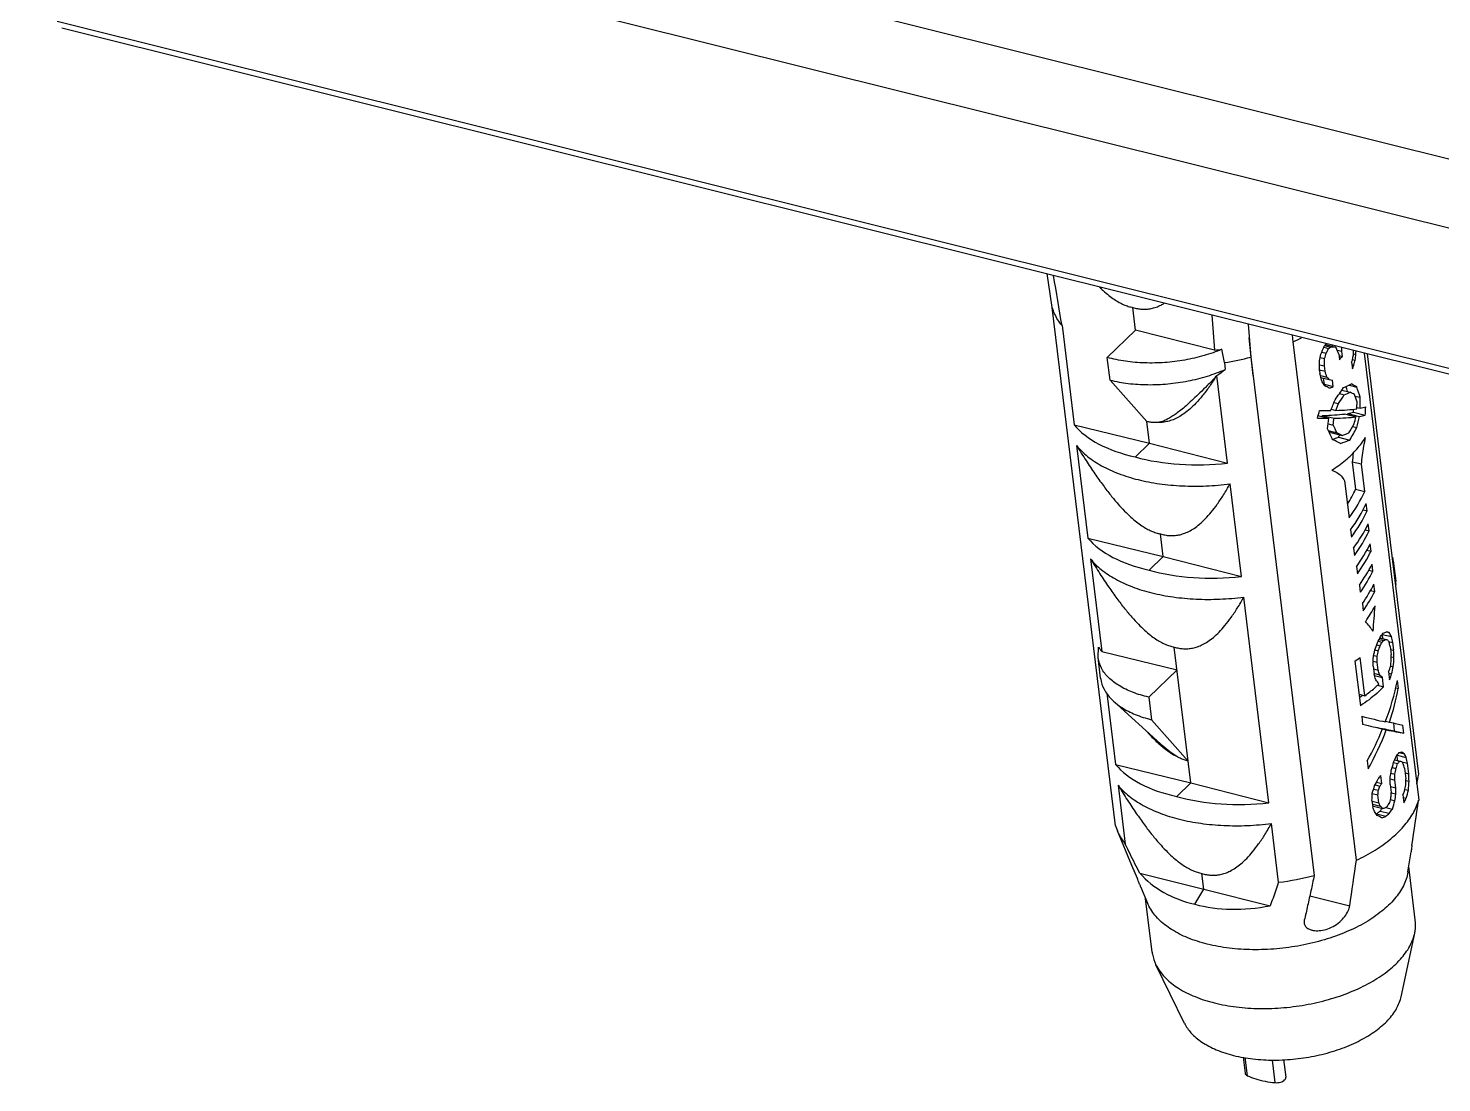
# Model space of a CAD drawing. Header units: millimetres. Extents: x 4625 to 5204, y 1432 to 1835.
# Drawn here: x 4852.89 to 4876.4, y 1457.29 to 1474.83 of the extents above; entities that cross this region are included whole.
import ezdxf

# ---------------------------------------------------------------- set-up
doc = ezdxf.new("R2010")
doc.units = ezdxf.units.MM

# ---------------------------------------------------------------- blocks, each defined once
blk = doc.blocks.new('*u21')
at = {"color": 7, "linetype": 'Continuous'}
for p, q in [((23.15, 20.313), (-45.425, 37.409)), ((-46.47, 36.398), (22.105, 19.302)), ((-45.934, 33.669), (22.396, 16.634)), ((22.479, 16.505), (-45.851, 33.54)), ((-27.615, 28.845), (-27.64, 29)), ((-27.542, 28.38), (-27.615, 28.845)), ((-26.372, 18.801), (-27.542, 28.38)), ((-26.003, 27.963), (-26.054, 28.381)), ((-24.591, 28.24), (-24.545, 27.591)), ((-27.362, 28.046), (-27.138, 26.21)), ((-26.003, 27.963), (-26.526, 27.457)), ((-24.545, 27.591), (-26.003, 27.963)), ((-23.923, 28.074), (-23.871, 27.465)), ((-23.865, 27.466), (-23.901, 27.822)), ((-23.089, 27.747), (-23.1, 27.868)), ((-21.92, 18.167), (-23.089, 27.747)), ((-22.492, 27.696), (-22.332, 27.656)), ((-26.475, 27.039), (-26.526, 27.457)), ((-24.359, 27.363), (-24.407, 27.609)), ((-23.871, 27.465), (-22.702, 17.885)), ((-23.83, 27.125), (-23.865, 27.466)), ((-22.591, 27.457), (-22.508, 27.436)), ((-22.562, 27.555), (-22.481, 27.535)), ((-22.525, 27.646), (-22.435, 27.623)), ((-22.508, 27.677), (-22.402, 27.65)), ((-22.279, 27.595), (-22.192, 27.573)), ((-22.248, 27.517), (-22.236, 27.42)), ((-22.245, 27.493), (-22.18, 27.476)), ((-22.18, 27.476), (-22.192, 27.573)), ((-21.975, 27.524), (-21.931, 27.513)), ((-21.778, 27.539), (-20.77, 19.279)), ((-20.769, 19.756), (-21.717, 27.524)), ((-24.359, 27.363), (-24.344, 27.237)), ((-22.604, 27.324), (-22.511, 27.301)), ((-22.603, 27.23), (-22.499, 27.204)), ((-22.603, 27.213), (-22.597, 27.164)), ((-22.499, 27.204), (-22.511, 27.301)), ((-22.01, 27.368), (-21.995, 27.247)), ((-22.005, 27.326), (-21.966, 27.316)), ((-21.991, 27.422), (-21.942, 27.41)), ((-26.475, 27.039), (-25.797, 26.274)), ((-24.303, 25.503), (-24.501, 27.122)), ((-22.587, 27.126), (-22.466, 27.096)), ((-22.577, 27.088), (-22.422, 27.049)), ((-22.534, 27.077), (-22.52, 26.962)), ((-22.52, 26.962), (-22.349, 26.919)), ((-22.349, 26.919), (-22.364, 27.041)), ((-22.057, 26.946), (-21.915, 26.911)), ((-22.234, 26.79), (-22.146, 26.768)), ((-22.19, 26.855), (-22.035, 26.817)), ((-21.949, 26.745), (-21.85, 26.721)), ((-22.387, 26.5), (-22.302, 26.478)), ((-22.336, 26.625), (-22.254, 26.605)), ((-22.144, 26.413), (-21.931, 26.36)), ((-22.082, 26.422), (-21.867, 26.369)), ((-21.977, 26.447), (-21.757, 26.392)), ((-21.912, 26.533), (-21.854, 26.518)), ((-27.138, 26.21), (-25.748, 25.871)), ((-25.748, 25.871), (-25.797, 26.274)), ((-22.631, 26.383), (-22.43, 26.333)), ((-22.549, 26.387), (-22.335, 26.334)), ((-22.443, 26.233), (-22.349, 26.209)), ((-21.99, 26.181), (-21.914, 26.162)), ((-25.748, 25.871), (-26.009, 25.618)), ((-25.748, 25.871), (-24.303, 25.503)), ((-22.442, 26.107), (-22.283, 26.067)), ((-22.395, 26.071), (-22.183, 26.018)), ((-22.255, 25.984), (-22.043, 25.931)), ((-27.092, 25.828), (-26.883, 24.118)), ((-21.826, 25.483), (-21.997, 25.525)), ((-21.997, 25.525), (-21.935, 25.023)), ((-21.765, 24.981), (-21.826, 25.483)), ((-24.048, 23.412), (-24.257, 25.122)), ((-22.14, 25.18), (-22.056, 24.495)), ((-21.935, 25.023), (-21.765, 24.981)), ((-21.797, 24.644), (-21.722, 24.625)), ((-21.722, 24.625), (-21.738, 24.758)), ((-21.686, 24.252), (-21.703, 24.386)), ((-26.883, 24.118), (-25.493, 23.779)), ((-25.493, 23.779), (-25.544, 24.198)), ((-22.029, 24.272), (-22.013, 24.139)), ((-21.762, 24.271), (-21.686, 24.252)), ((-25.493, 23.779), (-25.754, 23.527)), ((-25.493, 23.779), (-24.048, 23.412)), ((-21.974, 23.932), (-21.958, 23.798)), ((-21.727, 23.898), (-21.651, 23.879)), ((-21.651, 23.879), (-21.667, 24.013)), ((-26.836, 23.737), (-26.628, 22.027)), ((-21.92, 23.592), (-21.903, 23.458)), ((-21.693, 23.526), (-21.616, 23.507)), ((-21.616, 23.507), (-21.632, 23.64)), ((-21.239, 23.7), (-21.193, 23.321)), ((-21.58, 23.134), (-21.597, 23.267)), ((-23.537, 19.228), (-24.001, 23.03)), ((-21.865, 23.251), (-21.849, 23.118)), ((-21.658, 23.153), (-21.58, 23.134)), ((-21.81, 22.911), (-21.794, 22.777)), ((-21.518, 22.214), (-21.447, 22.196)), ((-21.502, 22.245), (-21.423, 22.225)), ((-21.489, 22.271), (-21.385, 22.245)), ((-21.487, 22.276), (-21.347, 22.241)), ((-21.442, 22.341), (-21.273, 22.299)), ((-21.365, 22.387), (-21.316, 22.375)), ((-21.327, 22.212), (-21.25, 22.193)), ((-26.696, 21.915), (-26.687, 22.105)), ((-26.628, 22.027), (-25.237, 21.688)), ((-24.982, 19.596), (-25.289, 22.106)), ((-21.6, 21.953), (-21.535, 21.936)), ((-21.582, 22.054), (-21.516, 22.037)), ((-21.547, 22.145), (-21.482, 22.129)), ((-21.296, 22.117), (-21.278, 21.971)), ((-21.289, 22.062), (-21.232, 22.047)), ((-21.232, 22.047), (-21.25, 22.193)), ((-26.649, 21.533), (-26.696, 21.915)), ((-25.237, 21.688), (-25.76, 21.182)), ((-21.948, 21.847), (-21.847, 21.021)), ((-21.767, 21.207), (-21.853, 21.911)), ((-21.612, 21.844), (-21.537, 21.825)), ((-21.612, 21.756), (-21.594, 21.61)), ((-21.605, 21.701), (-21.52, 21.68)), ((-21.52, 21.68), (-21.537, 21.825)), ((-21.287, 21.756), (-21.239, 21.743)), ((-21.277, 21.923), (-21.226, 21.911)), ((-21.596, 21.622), (-21.493, 21.596)), ((-21.585, 21.578), (-21.44, 21.542)), ((-21.419, 21.372), (-21.44, 21.542)), ((-21.325, 21.648), (-21.307, 21.502)), ((-21.322, 21.623), (-21.27, 21.61)), ((-21.146, 21.343), (-21.164, 21.489)), ((-26.534, 21.257), (-26.372, 19.935)), ((-25.76, 21.182), (-25.709, 20.764)), ((-21.873, 21.233), (-21.767, 21.207)), ((-21.53, 21.399), (-21.419, 21.372)), ((-21.194, 21.355), (-21.146, 21.343)), ((-25.544, 20.317), (-26.41, 21.106)), ((-25.031, 19.999), (-25.709, 20.764)), ((-21.823, 20.827), (-21.806, 20.681)), ((-21.383, 20.739), (-21.31, 20.72)), ((-21.238, 20.704), (-21.221, 20.561)), ((-21.045, 20.518), (-21.063, 20.663)), ((-21.538, 20.619), (-21.369, 20.577)), ((-21.221, 20.561), (-21.045, 20.518)), ((-21.13, 20.157), (-21.031, 20.132)), ((-26.372, 19.935), (-24.982, 19.596)), ((-21.723, 20.001), (-21.705, 19.856)), ((-21.261, 19.878), (-21.19, 19.861)), ((-21.236, 19.972), (-21.159, 19.953)), ((-21.216, 20.02), (-21.124, 19.997)), ((-21.214, 20.025), (-21.085, 19.993)), ((-21.169, 20.107), (-21.001, 20.065)), ((-21.079, 19.985), (-20.977, 19.959)), ((-21.033, 19.868), (-21.009, 19.673)), ((-20.954, 19.765), (-20.977, 19.959)), ((-24.982, 19.596), (-25.243, 19.343)), ((-24.982, 19.596), (-23.537, 19.228)), ((-21.55, 19.61), (-21.454, 19.587)), ((-21.454, 19.587), (-21.472, 19.732)), ((-21.294, 19.669), (-21.209, 19.648)), ((-21.283, 19.778), (-21.207, 19.759)), ((-21.191, 19.502), (-21.209, 19.648)), ((-21.022, 19.782), (-20.954, 19.765)), ((-21.008, 19.643), (-20.947, 19.628)), ((-26.326, 19.553), (-26.193, 18.466)), ((-21.631, 19.401), (-21.524, 19.375)), ((-21.604, 19.483), (-21.515, 19.461)), ((-21.576, 19.558), (-21.486, 19.536)), ((-21.506, 19.229), (-21.524, 19.375)), ((-21.294, 19.564), (-21.276, 19.418)), ((-21.289, 19.527), (-21.191, 19.502)), ((-21.278, 19.412), (-21.193, 19.391)), ((-21.061, 19.375), (-21.043, 19.229)), ((-21.022, 19.476), (-20.96, 19.461)), ((-21.634, 19.273), (-21.619, 19.152)), ((-21.632, 19.26), (-21.506, 19.229)), ((-21.626, 19.206), (-21.479, 19.169)), ((-21.606, 19.165), (-21.435, 19.123)), ((-21.484, 19.076), (-21.315, 19.034)), ((-21.376, 19.143), (-21.256, 19.113)), ((-21.293, 19.287), (-21.209, 19.266)), ((-21.055, 19.326), (-21.002, 19.313)), ((-23.358, 17.759), (-23.491, 18.847)), ((-21.551, 19.022), (-21.38, 18.98)), ((-26.372, 18.8), (-26.34, 18.708)), ((-26.072, 18.07), (-26.34, 18.708)), ((-20.969, 17.952), (-20.911, 18.323)), ((-25.97, 17.828), (-26.072, 18.07)), ((-20.832, 17.065), (-20.953, 18.054)), ((-25.923, 17.927), (-24.742, 17.63)), ((-24.742, 17.63), (-24.778, 17.923)), ((-25.777, 17.366), (-25.907, 17.676)), ((-24.908, 17.354), (-24.742, 17.63)), ((-24.742, 17.63), (-23.517, 17.327)), ((-22.782, 17.51), (-22.044, 17.326)), ((-25.696, 16.471), (-25.817, 17.46)), ((-21.096, 15.641), (-20.844, 16.821)), ((-25.098, 15.153), (-25.626, 16.237)), ((-24.016, 14.529), (-23.98, 14.234)), ((-23.937, 14.185), (-23.978, 14.522)), ((-23.422, 14.057), (-23.473, 14.475)), ((-23.266, 14.483), (-23.226, 14.156))]:
    blk.add_line(p, q, dxfattribs=at)
for centre, radius, start, end in [((-24.654, 31.039), 3.646, 295.4256, 298.118), ((-25.121, 32.741), 5.181, 276.3866, 277.9282), ((-25.174, 32.465), 5.167, 279.0779, 284.6049), ((-23.94, 29.525), 2.425, 308.3566, 309.3677), ((-23.613, 28.863), 1.994, 313.6483, 315.941), ((-27.133, 30.884), 4.591, 304.9773, 307.409), ((-34.015, 34.914), 12.297, 320.5217, 320.6864), ((-21.893, 23.62), 0.659, 7.0166, 12.918), ((-21.874, 23.623), 0.639, 1.899, 6.9933), ((-21.798, 23.246), 0.61, 1.7731, 7.0117), ((-22.732, 23.397), 1.667, 318.9883, 321.5925), ((-22.725, 23.282), 1.677, 319.6432, 320.9368), ((-25.837, 22.688), 1.031, 214.48, 219.9301), ((-23.49, 24.212), 2.823, 303.1092, 305.4292), ((-23.287, 23.091), 2.389, 306.5084, 308.2771), ((-23.042, 23.039), 2.231, 310.7428, 311.8094), ((-22.971, 22.96), 2.125, 311.8035, 313.6491), ((-22.421, 21.132), 1.617, 319.6096, 322.9374), ((-22.414, 20.995), 1.631, 320.2831, 322.2624), ((-60.305, 27.936), 40.374, 348.0505, 348.3101), ((-22.909, 20.765), 2.21, 308.6669, 310.1372), ((-22.871, 20.988), 2.374, 308.8584, 309.8844), ((-181.785, 42.653), 162.702, 351.44084, 351.74024), ((-22.961, 20.831), 2.294, 307.9544, 308.6715), ((-22.862, 20.853), 2.388, 308.3503, 310.3904), ((-24.124, 19.54), 1.774, 231.8575, 232.1806), ((-188.845, 42.415), 168.677, 351.44615, 351.73493), ((-24.007, 22.89), 5.172, 277.2041, 284.6097)]:
    blk.add_arc(centre, radius, start, end, dxfattribs=at)
for centre, major_axis, ratio, start_param, end_param in [((-24.703, 28.557), (2.698, 1.053), 0.6954, -0.937923, -0.914769), ((-24.791, 29.279), (0.76, 6.466), 0.37928, -1.82148, -1.801705), ((-24.736, 28.825), (1.291, 3.911), 0.602602, -1.708292, -1.668949), ((-24.898, 30.155), (-0.146, 13.962), 0.172494, -1.778407, -1.76858), ((-24.735, 28.821), (0.961, 5.208), 0.468756, -1.75276, -1.733149), ((-24.701, 28.544), (1.789, 2.897), 0.713445, -1.480292, -1.45097), ((-24.667, 28.266), (2.917, -0.402), 0.166594, -0.65905, -0.620144), ((-24.592, 27.646), (-0.409, 15.307), 0.145589, -1.573568, -1.572192), ((-24.66, 28.209), (3.002, -1.141), 0.143581, 0.720178, 0.739601), ((-24.645, 28.078), (-2.909, 6.034), 0.293815, -1.803621, -1.784208), ((-24.592, 27.646), (-0.44, 16.462), 0.145589, -1.579127, -1.574933), ((-24.561, 27.392), (1.291, 3.911), 0.6026, -1.366936, -1.347246), ((-24.507, 26.948), (0.76, 6.466), 0.37928, -1.440657, -1.430786), ((-24.335, 25.541), (-0.146, 13.962), 0.172494, -1.427191, -1.425534), ((-24.51, 26.976), (0.961, 5.208), 0.468756, -1.401482, -1.381643), ((-24.477, 26.705), (0.76, 6.466), 0.379278, -1.401057, -1.391192), ((-25.098, 31.791), (-0.736, 18.962), 0.125891, -1.819521, -1.809604), ((-24.392, 26.005), (-3.261, 11.068), 0.186946, -1.527218, -1.517391), ((-24.585, 27.59), (2.208, 2.208), 0.748273, -1.008816, -0.989187), ((-24.577, 27.527), (2.587, 1.406), 0.729033, -0.759742, -0.730276), ((-24.56, 27.387), (1.789, 2.897), 0.713445, -1.178239, -1.148625), ((-24.192, 24.369), (-3.784, 16.075), 0.134171, -1.437579, -1.427662), ((-24.498, 26.881), (-2.954, 3.458), 0.354472, -1.849601, -1.829826), ((-24.586, 27.602), (2.674, -0.065), 0.351389, -0.68136, -0.678929), ((-24.554, 27.334), (3.002, -1.141), 0.143581, 0.837124, 0.876467), ((-24.554, 27.338), (3.022, -2.189), 0.316497, 1.037739, 1.05735), ((-24.588, 27.615), (2.947, -0.625), 0.051732, -0.734123, -0.704801), ((-24.586, 27.602), (2.876, -0.07), 0.351389, -0.710173, -0.671052), ((-24.574, 27.502), (2.887, -0.163), 0.300428, -0.564674, -0.462562), ((-24.692, 28.471), (-2.647, 5.178), 0.304184, -2.043606, -2.025422), ((-24.594, 27.664), (2.996, -1.061), 0.119509, 0.507961, 0.575866), ((-24.692, 28.471), (-2.902, 5.676), 0.304184, -2.034545, -1.99996), ((-24.594, 27.664), (1.339, 3.783), 0.617888, -1.666974, -1.613511), ((-24.574, 27.502), (2.612, 1.335), 0.72382, -0.979839, -0.877727), ((-24.558, 27.369), (2.612, 1.335), 0.72382, -0.951297, -0.877727), ((-24.558, 27.369), (2.887, -0.163), 0.300428, -0.564674, -0.491104), ((-24.572, 27.486), (2.996, -1.061), 0.119509, 0.554466, 0.604408), ((-24.644, 28.074), (-2.902, 5.676), 0.304184, -1.978184, -1.953454), ((-24.338, 25.564), (0.485, 8.614), 0.283523, -1.44382, -1.4201), ((-24.695, 28.495), (0.867, 5.752), 0.425855, -1.890807, -1.864312), ((-24.524, 27.089), (2.923, -0.44), 0.145633, -0.831206, -0.73371), ((-24.506, 26.945), (2.666, -0.402), 0.145633, -0.724543, -0.460467), ((-24.572, 27.486), (1.339, 3.783), 0.617888, -1.618703, -1.584969), ((-24.524, 27.089), (2.923, -0.44), 0.145633, -0.68544, -0.444651), ((-24.436, 26.371), (1.222, 3.451), 0.617888, -1.347523, -1.340725), ((-24.506, 26.945), (2.666, -0.402), 0.145633, -0.407461, -0.300115), ((-24.335, 25.539), (0.791, 5.248), 0.425855, -1.333221, -1.322761), ((-24.386, 25.961), (0.485, 8.614), 0.283523, -1.491219, -1.476461), ((-24.506, 26.945), (2.923, -0.44), 0.145633, -0.42256, -0.325065), ((-24.524, 27.089), (2.923, -0.44), 0.145633, -0.397252, -0.29857), ((-24.335, 25.539), (0.867, 5.752), 0.425855, -1.358171, -1.331676), ((-24.52, 27.059), (2.82, 0.415), 0.525082, -2.830463, -2.202414), ((-24.506, 26.945), (2.923, -0.44), 0.145633, -0.857701, -0.759018), ((-24.644, 28.074), (0.443, 7.858), 0.283523, -1.774238, -1.77111), ((-24.692, 28.471), (0.485, 8.614), 0.283523, -1.829305, -1.805586), ((-24.338, 25.564), (-2.902, 5.676), 0.304184, -1.659925, -1.62534), ((-24.644, 28.074), (0.485, 8.614), 0.283523, -1.772944, -1.758187), ((-24.386, 25.961), (-2.902, 5.676), 0.304184, -1.706431, -1.681701), ((-24.506, 26.945), (2.923, -0.44), 0.145633, -0.711619, -0.470831), ((-24.472, 26.665), (2.612, 1.335), 0.72382, -0.877727, -0.804156), ((-24.456, 26.533), (2.612, 1.335), 0.72382, -0.877727, -0.775615), ((-24.458, 26.548), (1.339, 3.783), 0.617888, -1.437828, -1.404094), ((-24.436, 26.371), (1.339, 3.783), 0.617888, -1.409287, -1.355824), ((-24.458, 26.548), (2.733, -0.968), 0.119509, 0.758637, 0.779543), ((-24.456, 26.533), (2.634, -0.148), 0.300428, -0.635211, -0.564674), ((-24.436, 26.371), (2.996, -1.061), 0.119509, 0.78009, 0.847996), ((-24.458, 26.548), (2.996, -1.061), 0.119509, 0.751548, 0.80149), ((-24.456, 26.533), (2.383, 1.218), 0.72382, -0.877727, -0.855759), ((-24.456, 26.533), (2.887, -0.163), 0.300428, -0.666786, -0.564674), ((-24.472, 26.665), (2.887, -0.163), 0.300428, -0.638245, -0.564674), ((-24.52, 27.059), (2.838, 0.272), 0.550658, -2.175164, -1.547115), ((-24.31, 25.336), (2.384, 1.366), 0.733108, -0.932702, -0.804679), ((-24.31, 25.336), (2.564, 1.469), 0.733108, -1.023589, -0.812672), ((-24.283, 25.113), (2.564, 1.469), 0.733108, -1.023589, -0.812672), ((-24.266, 24.98), (2.564, 1.469), 0.733108, -1.023589, -0.812672), ((-24.239, 24.757), (2.564, 1.469), 0.733108, -1.016535, -0.819726), ((-24.265, 24.967), (2.82, 0.415), 0.525082, -2.830463, -2.202414), ((-24.223, 24.624), (2.564, 1.469), 0.733108, -1.016535, -0.819726), ((-24.196, 24.401), (2.564, 1.469), 0.733108, -1.009485, -0.826775), ((-24.18, 24.268), (2.564, 1.469), 0.733108, -1.009485, -0.826775), ((-24.265, 24.967), (2.838, 0.272), 0.550658, -2.175164, -1.547115), ((-24.152, 24.045), (2.564, 1.469), 0.733108, -1.002441, -0.83382), ((-24.136, 23.911), (2.564, 1.469), 0.733108, -1.002441, -0.83382), ((-24.109, 23.689), (2.564, 1.469), 0.733108, -0.9954, -0.84086), ((-24.093, 23.555), (2.564, 1.469), 0.733108, -0.9954, -0.84086), ((-24.065, 23.333), (2.564, 1.469), 0.733108, -0.984538, -0.859741), ((-24.025, 23.001), (0.559, 8.013), 0.305288, -1.624631, -1.566243), ((-24.025, 23.001), (3.006, -2.56), 0.339219, 0.971732, 1.03814), ((-23.989, 22.706), (2.458, 1.723), 0.744812, -0.964636, -0.916028), ((-24.329, 25.495), (-3.032, 10.291), 0.186946, -1.944825, -1.937327), ((-24.013, 22.906), (2.9, -0.272), 0.23922, -0.446704, -0.397665), ((-23.995, 22.757), (2.889, -0.184), 0.288728, -0.45467, -0.425326), ((-24.009, 22.873), (2.947, -0.625), 0.051735, -0.461535, -0.432069), ((-24.031, 23.053), (2.962, -0.743), 0.00195, 0.411034, 0.450557), ((-24.052, 23.223), (3.022, -2.189), 0.316497, 0.715962, 0.735687), ((-24.089, 23.527), (3.004, -2.6), 0.340935, 0.740458, 0.770315), ((-24.329, 25.495), (-3.261, 11.068), 0.186946, -1.928261, -1.918262), ((-23.987, 22.693), (0.887, 5.629), 0.434952, -1.645018, -1.615895), ((-23.985, 22.678), (1.623, 3.181), 0.686763, -1.419842, -1.381016), ((-23.96, 22.472), (0.961, 5.208), 0.468756, -1.587178, -1.567762), ((-23.969, 22.539), (1.789, 2.897), 0.713444, -1.314909, -1.285761), ((-23.975, 22.59), (2.587, 1.406), 0.729032, -0.837789, -0.808589), ((-24.195, 24.395), (-3.044, 8.559), 0.230683, -1.921149, -1.91126), ((-23.696, 20.304), (0.147, 11.463), 0.211357, -1.432074, -1.422184), ((-23.562, 19.204), (-0.146, 13.962), 0.172493, -1.377535, -1.367536), ((-24.024, 22.992), (-0.146, 13.962), 0.172493, -1.661244, -1.651531), ((-23.951, 22.393), (0.147, 11.463), 0.211357, -1.617586, -1.60788), ((-23.89, 21.897), (2.208, 2.208), 0.748273, -1.018621, -0.979363), ((-23.839, 21.476), (0.961, 5.208), 0.468756, -1.431096, -1.411372), ((-23.86, 21.646), (1.623, 3.181), 0.686763, -1.24435, -1.204827), ((-23.802, 21.172), (0.887, 5.629), 0.434952, -1.400879, -1.371022), ((-23.867, 21.707), (-3.261, 11.068), 0.186946, -1.644266, -1.634553), ((-23.903, 22.006), (3.004, -2.6), 0.340935, 0.985331, 1.014453), ((-23.94, 22.307), (-3.044, 8.559), 0.230683, -1.735454, -1.725748), ((-23.93, 22.222), (3.028, -1.804), 0.276281, 0.78746, 0.816587), ((-23.815, 21.283), (1.702, 3.043), 0.700468, -1.369836, -1.134375), ((-23.872, 21.751), (2.208, 2.208), 0.748273, -1.018619, -0.97936), ((-23.795, 21.12), (1.647, 3.138), 0.691148, -1.342699, -1.155801), ((-23.821, 21.329), (2.96, -0.727), 0.00489, -0.82884, -0.604036), ((-23.803, 21.184), (2.959, -0.724), 0.006336, -0.8283, -0.642318), ((-23.823, 21.346), (2.959, -0.724), 0.006336, -0.554931, -0.368033), ((-23.815, 21.281), (1.647, 3.138), 0.691149, -1.616067, -1.430086), ((-23.797, 21.136), (1.643, 3.146), 0.690389, -1.617693, -1.392888), ((-23.803, 21.182), (2.747, -0.635), 0.024541, -0.592645, -0.342337), ((-23.803, 21.182), (2.954, -0.683), 0.024541, -0.596969, -0.361507), ((-23.747, 20.727), (2.917, -0.402), 0.166593, -0.435282, -0.395963), ((-23.774, 20.949), (3.002, -1.141), 0.143583, 0.475821, 0.515421), ((-23.841, 21.49), (-2.954, 3.458), 0.354472, -2.270177, -2.25025), ((-23.754, 20.784), (2.82, 0.415), 0.525082, -2.830463, -2.202414), ((-23.704, 20.375), (1.291, 3.911), 0.602602, -1.513179, -1.474336), ((-23.712, 20.44), (2.208, 2.208), 0.748273, -1.096599, -1.057678), ((-23.67, 20.092), (0.961, 5.208), 0.468756, -1.548335, -1.528888), ((-23.688, 20.24), (1.789, 2.897), 0.713445, -1.276032, -1.246809), ((-24.057, 23.261), (-3.032, 10.291), 0.186946, -1.946725, -1.937325), ((-23.735, 20.623), (2.947, -0.625), 0.051736, -0.471328, -0.441906), ((-23.775, 20.952), (3.022, -2.189), 0.316497, 0.725833, 0.745523), ((-23.911, 22.064), (-3.044, 8.559), 0.230682, -1.911259, -1.901388), ((-24.057, 23.261), (-3.261, 11.068), 0.186946, -1.928261, -1.918262), ((-23.745, 20.705), (1.623, 3.181), 0.686763, -1.585684, -1.546402), ((-23.728, 20.567), (2.587, 1.406), 0.729033, -1.032325, -1.003003), ((-23.701, 20.344), (0.76, 6.466), 0.379279, -1.626003, -1.606592), ((-23.707, 20.394), (-0.146, 13.962), 0.172494, -1.632114, -1.622408), ((-23.631, 19.77), (0.147, 11.463), 0.211357, -1.578753, -1.569037), ((-23.429, 18.119), (0.147, 11.463), 0.211357, -1.441945, -1.432074), ((-23.523, 18.889), (0.887, 5.629), 0.434951, -1.400879, -1.371022), ((-23.283, 16.922), (-0.146, 13.962), 0.172494, -1.377535, -1.367536), ((-23.754, 20.784), (2.838, 0.272), 0.550658, -2.175164, -1.547115), ((-24, 22.798), (-0.146, 13.962), 0.172494, -1.827802, -1.817885), ((-23.775, 20.956), (1.046, 4.785), 0.507514, -1.787729, -1.758094), ((-23.821, 21.332), (0.443, 8.965), 0.272142, -1.77738, -1.767568), ((-23.734, 20.618), (1.291, 3.911), 0.602602, -1.668948, -1.649364), ((-23.715, 20.464), (2.208, 2.208), 0.748273, -1.271628, -1.252091), ((-23.679, 20.166), (0.443, 8.965), 0.272142, -1.650622, -1.640915), ((-23.632, 19.785), (0.76, 6.466), 0.379279, -1.606592, -1.587177), ((-23.613, 19.625), (0.147, 11.463), 0.211357, -1.588465, -1.578753), ((-23.622, 19.701), (2.587, 1.406), 0.729033, -0.779313, -0.749931), ((-23.592, 19.453), (1.291, 3.911), 0.602602, -1.376755, -1.347243), ((-23.59, 19.441), (1.946, 2.644), 0.731607, -1.119634, -1.070274), ((-23.407, 17.936), (-3.044, 8.559), 0.230682, -1.520566, -1.510648), ((-23.524, 18.9), (-2.909, 6.034), 0.293815, -1.667262, -1.65745), ((-23.63, 19.768), (2.509, 0.979), 0.695399, -0.864751, -0.838338), ((-23.59, 19.435), (3.022, -2.189), 0.316497, 1.027954, 1.047538), ((-23.634, 19.795), (2.889, -0.184), 0.288728, -0.688127, -0.658838), ((-23.651, 19.935), (2.587, 1.406), 0.729033, -0.97377, -0.944601), ((-23.63, 19.768), (2.698, 1.053), 0.695399, -0.859838, -0.820975), ((-23.667, 20.068), (0.961, 5.208), 0.468756, -1.645425, -1.626002), ((-23.636, 19.817), (1.291, 3.911), 0.602602, -1.552002, -1.513179), ((-23.607, 19.58), (2.698, 1.053), 0.695399, -0.675109, -0.635906), ((-23.529, 18.941), (-2.954, 3.458), 0.354472, -1.849602, -1.829827), ((-23.617, 19.662), (2.674, -0.065), 0.351391, -0.681361, -0.678929), ((-23.585, 19.395), (3.002, -1.141), 0.143583, 0.837126, 0.876468), ((-23.617, 19.662), (2.876, -0.07), 0.351391, -0.710173, -0.671052), ((-23.463, 19.734), (2.628, 1.577), 0.71158, -3.011296, -2.504508), ((-23.496, 19.742), (2.646, 1.478), 0.753377, -2.483326, -1.976537)]:
    blk.add_ellipse(centre, major_axis=major_axis, ratio=ratio, start_param=start_param, end_param=end_param, dxfattribs=at)
for points, start_tangent, end_tangent in [([(-27.362, 28.046), (-27.519, 28.97)], (-0.167823, 0.985817), (-0.166757, 0.985998)), ([(-26.671, 28.758), (-26.601, 28.692), (-26.496, 28.603), (-26.398, 28.532), (-26.307, 28.476), (-26.22, 28.433), (-26.137, 28.402), (-26.054, 28.381)], (0.716082, -0.698016), (0.982021, -0.188773)), ([(-27.362, 28.046), (-27.439, 28.153), (-27.499, 28.265), (-27.542, 28.38)], (-0.628808, 0.777561), (-0.279896, 0.96003)), ([(-26.054, 28.381), (-25.969, 28.36), (-25.885, 28.35), (-25.8, 28.35), (-25.714, 28.362), (-25.624, 28.386), (-25.531, 28.426), (-25.472, 28.458)], (0.95689, -0.290451), (0.856795, 0.515658)), ([(-24.407, 27.609), (-24.738, 27.492), (-25.094, 27.41), (-25.464, 27.364), (-25.834, 27.357), (-26.192, 27.388), (-26.526, 27.457)], (-0.921628, -0.388075), (-0.964372, 0.264551)), ([(-26.475, 27.039), (-26.139, 26.978), (-25.778, 26.955), (-25.405, 26.97), (-25.033, 27.024), (-24.675, 27.114), (-24.344, 27.237)], (0.9703, -0.241905), (0.915021, 0.403406)), ([(-24.523, 27.095), (-24.678, 26.938), (-24.815, 26.803), (-24.937, 26.686), (-25.046, 26.587), (-25.144, 26.503), (-25.233, 26.433), (-25.313, 26.376), (-25.388, 26.331), (-25.457, 26.296), (-25.523, 26.271), (-25.584, 26.256)], (-0.697359, -0.716722), (-0.983304, -0.181969)), ([(-24.523, 27.095), (-24.649, 26.906), (-24.771, 26.746), (-24.887, 26.613), (-25, 26.505), (-25.108, 26.419), (-25.212, 26.354), (-25.311, 26.308), (-25.405, 26.277), (-25.496, 26.261), (-25.584, 26.256)], (-0.533057, -0.846079), (-0.999952, 0.009809)), ([(-25.584, 26.256), (-25.656, 26.253), (-25.727, 26.259), (-25.797, 26.274)], (-0.995043, -0.099446), (-0.966065, 0.258297)), ([(-22.378, 25.373), (-22.122, 25.562), (-21.911, 25.766), (-21.751, 25.979)], (0.837431, 0.546543), (0.525439, 0.850831)), ([(-21.826, 25.483), (-21.809, 25.651), (-21.783, 25.818), (-21.751, 25.979)], (0.072142, 0.997394), (0.2073, 0.978277)), ([(-27.092, 25.828), (-26.891, 25.63), (-26.631, 25.456), (-26.317, 25.312), (-25.958, 25.2)], (0.628516, -0.777796), (0.9703, -0.241905)), ([(-27.092, 25.828), (-26.918, 25.551), (-26.755, 25.307), (-26.603, 25.095), (-26.462, 24.91), (-26.329, 24.752), (-26.205, 24.619), (-26.091, 24.509), (-25.985, 24.42), (-25.888, 24.349), (-25.796, 24.293), (-25.709, 24.25), (-25.626, 24.219), (-25.544, 24.198)], (0.521643, -0.853164), (0.982021, -0.188773)), ([(-21.979, 25.701), (-21.98, 25.694), (-21.997, 25.525)], (-0.128598, -0.991697), (-0.069439, -0.997586)), ([(-22.378, 25.373), (-22.284, 25.333), (-22.204, 25.269), (-22.14, 25.18)], (0.966401, -0.257038), (0.485719, -0.874115)), ([(-25.958, 25.2), (-25.563, 25.124), (-25.14, 25.085), (-24.701, 25.084), (-24.257, 25.122)], (0.9703, -0.241905), (0.992004, 0.126206)), ([(-25.544, 24.198), (-25.459, 24.177), (-25.375, 24.167), (-25.29, 24.167), (-25.203, 24.178), (-25.114, 24.203), (-25.02, 24.243), (-24.922, 24.3), (-24.82, 24.377), (-24.715, 24.475), (-24.606, 24.597), (-24.494, 24.744), (-24.377, 24.918), (-24.257, 25.122)], (0.95689, -0.290451), (0.489339, 0.872094)), ([(-26.836, 23.737), (-26.636, 23.538), (-26.375, 23.365), (-26.062, 23.22), (-25.703, 23.108)], (0.628516, -0.777796), (0.9703, -0.241905)), ([(-26.836, 23.737), (-26.662, 23.46), (-26.5, 23.216), (-26.348, 23.003), (-26.206, 22.819), (-26.074, 22.661), (-25.95, 22.528), (-25.835, 22.417), (-25.73, 22.328), (-25.632, 22.257), (-25.541, 22.201), (-25.454, 22.158), (-25.371, 22.127), (-25.289, 22.106)], (0.521643, -0.853164), (0.982021, -0.188773)), ([(-25.703, 23.108), (-25.307, 23.032), (-24.885, 22.993), (-24.446, 22.992), (-24.001, 23.03)], (0.9703, -0.241905), (0.992004, 0.126206)), ([(-25.289, 22.106), (-25.203, 22.085), (-25.119, 22.075), (-25.035, 22.075), (-24.948, 22.087), (-24.859, 22.111), (-24.765, 22.151), (-24.667, 22.208), (-24.565, 22.285), (-24.46, 22.383), (-24.351, 22.505), (-24.239, 22.652), (-24.122, 22.826), (-24.001, 23.03)], (0.95689, -0.290451), (0.489339, 0.872094)), ([(-25.76, 21.182), (-26.058, 21.271), (-26.308, 21.393), (-26.501, 21.542), (-26.632, 21.715), (-26.694, 21.905), (-26.696, 21.915)], (-0.97579, 0.21871), (-0.120739, 0.992684)), ([(-26.649, 21.533), (-26.648, 21.522), (-26.584, 21.327), (-26.453, 21.147), (-26.41, 21.106)], (0.120425, -0.992722), (0.73931, -0.673365)), ([(-21.419, 21.372), (-21.545, 21.25), (-21.688, 21.133), (-21.847, 21.021)], (-0.687658, -0.726035), (-0.837431, -0.546543)), ([(-21.767, 21.207), (-21.674, 21.277), (-21.586, 21.349)], (0.81472, 0.579855), (0.757609, 0.652709)), ([(-26.41, 21.106), (-26.259, 20.99), (-26.008, 20.861), (-25.709, 20.764)], (0.73931, -0.673365), (0.9703, -0.241905)), ([(-25.804, 20.553), (-25.727, 20.47), (-25.62, 20.363), (-25.555, 20.304)], (0.665505, -0.746394), (0.752249, -0.658879)), ([(-25.555, 20.304), (-25.52, 20.274), (-25.428, 20.201), (-25.34, 20.142), (-25.258, 20.095)], (0.752249, -0.658879), (0.888842, -0.458214)), ([(-25.258, 20.095), (-25.404, 20.199), (-25.543, 20.317)], (-0.849004, 0.528386), (-0.739208, 0.673477)), ([(-25.031, 19.999), (-25.104, 20.021), (-25.179, 20.052), (-25.258, 20.095)], (-0.974454, 0.224589), (-0.857253, 0.514896)), ([(-26.326, 19.553), (-26.125, 19.355), (-25.865, 19.181), (-25.551, 19.037), (-25.192, 18.925)], (0.628516, -0.777796), (0.9703, -0.241905)), ([(-26.326, 19.553), (-26.152, 19.276), (-25.989, 19.033), (-25.838, 18.82), (-25.696, 18.635), (-25.563, 18.477), (-25.44, 18.344), (-25.325, 18.234), (-25.219, 18.145)], (0.521643, -0.853164), (0.786483, -0.617611)), ([(-21.92, 18.167), (-21.577, 18.354), (-21.283, 18.564), (-21.048, 18.792), (-20.875, 19.033), (-20.77, 19.279)], (0.902991, 0.42966), (0.272764, 0.962081)), ([(-25.192, 18.925), (-24.797, 18.849), (-24.374, 18.81), (-23.935, 18.809), (-23.491, 18.847)], (0.9703, -0.241905), (0.992004, 0.126206)), ([(-24.778, 17.923), (-24.693, 17.902), (-24.609, 17.892), (-24.524, 17.892), (-24.437, 17.903), (-24.348, 17.928), (-24.254, 17.968), (-24.156, 18.025), (-24.055, 18.102), (-23.949, 18.2), (-23.841, 18.322), (-23.728, 18.469), (-23.611, 18.643), (-23.491, 18.847)], (0.95689, -0.290451), (0.489339, 0.872094)), ([(-26.34, 18.708), (-26.33, 18.685), (-26.27, 18.573), (-26.193, 18.466)], (0.386226, -0.922404), (0.628516, -0.777796)), ([(-25.923, 17.927), (-26.014, 18.103), (-26.104, 18.283), (-26.193, 18.466)], (-0.463783, 0.885949), (-0.43413, 0.90085)), ([(-20.895, 18.438), (-20.9, 18.398), (-20.905, 18.364), (-20.909, 18.335), (-20.911, 18.322)], (-0.148939, -0.988846), (-0.153067, -0.988216)), ([(-25.211, 18.139), (-25.122, 18.074), (-25.03, 18.018), (-24.943, 17.975), (-24.86, 17.944), (-24.778, 17.923)], (0.789954, -0.613167), (0.982021, -0.188773)), ([(-25.907, 17.675), (-25.911, 17.685), (-25.918, 17.704), (-25.928, 17.727), (-25.94, 17.756), (-25.954, 17.789), (-25.97, 17.828)], (-0.410179, 0.912005), (-0.391364, 0.920236)), ([(-20.969, 17.952), (-20.97, 17.945), (-21.052, 17.697), (-21.214, 17.455), (-21.45, 17.227), (-21.752, 17.019), (-22.111, 16.841), (-22.513, 16.697), (-22.946, 16.592), (-23.394, 16.531), (-23.841, 16.514), (-24.274, 16.543), (-24.677, 16.617)], (-0.152032, -0.988376), (-0.9703, 0.241905)), ([(-22.702, 17.885), (-22.761, 17.604), (-22.822, 17.329), (-22.884, 17.059)], (-0.202764, -0.979228), (-0.230808, -0.972999)), ([(-23.358, 17.759), (-23.409, 17.611), (-23.462, 17.467), (-23.517, 17.327)], (-0.320455, -0.947264), (-0.375899, -0.926661)), ([(-24.677, 16.617), (-25.036, 16.733), (-25.34, 16.888), (-25.577, 17.075), (-25.74, 17.289), (-25.777, 17.366)], (-0.9703, 0.241905), (-0.385827, 0.922571)), ([(-22.744, 16.876), (-22.718, 16.87), (-22.608, 16.866), (-22.483, 16.889), (-22.351, 16.944), (-22.23, 17.027), (-22.135, 17.129), (-22.073, 17.233), (-22.044, 17.326)], (0.970181, -0.242384), (0.148939, 0.988846)), ([(-22.884, 17.059), (-22.886, 16.995), (-22.86, 16.941), (-22.804, 16.898), (-22.744, 16.876)], (-0.230808, -0.972999), (0.970181, -0.242384)), ([(-20.844, 16.821), (-20.837, 16.857), (-20.832, 17.065)], (0.20892, 0.977933), (-0.119866, 0.99279)), ([(-24.544, 15.53), (-24.141, 15.456), (-23.709, 15.426), (-23.261, 15.443), (-22.813, 15.505), (-22.381, 15.609), (-21.978, 15.753), (-21.62, 15.932), (-21.317, 16.139), (-21.081, 16.367), (-20.919, 16.61), (-20.844, 16.821)], (0.9703, -0.241905), (0.20892, 0.977933)), ([(-25.696, 16.471), (-25.691, 16.434), (-25.626, 16.237)], (0.119866, -0.99279), (0.437048, -0.899438)), ([(-25.626, 16.237), (-25.607, 16.201), (-25.444, 15.987), (-25.207, 15.8), (-24.904, 15.646), (-24.544, 15.53)], (0.437048, -0.899438), (0.9703, -0.241905)), ([(-24.192, 14.56), (-23.833, 14.496), (-23.446, 14.474), (-23.047, 14.495), (-22.653, 14.558), (-22.274, 14.661), (-21.928, 14.801), (-21.628, 14.97), (-21.386, 15.164), (-21.211, 15.373), (-21.109, 15.592), (-21.096, 15.641)], (0.9703, -0.241905), (0.208135, 0.9781)), ([(-25.098, 15.153), (-24.979, 14.978), (-24.778, 14.807), (-24.512, 14.665), (-24.192, 14.56)], (0.437488, -0.899224), (0.9703, -0.241905)), ([(-23.98, 14.234), (-23.98, 14.23), (-23.966, 14.205), (-23.937, 14.185)], (0.112674, -0.993632), (0.907821, -0.419358)), ([(-23.937, 14.185), (-23.783, 14.127), (-23.61, 14.083), (-23.422, 14.057)], (0.907821, -0.419358), (0.995817, -0.091369)), ([(-23.248, 14.106), (-23.232, 14.127), (-23.226, 14.149), (-23.226, 14.156)], (0.718749, 0.695269), (-0.121768, 0.992559)), ([(-23.422, 14.057), (-23.372, 14.057), (-23.324, 14.066), (-23.281, 14.083), (-23.248, 14.106)], (0.995817, -0.091369), (0.718749, 0.695269))]:
    blk.add_spline(points, degree=3, dxfattribs=dict(at, start_tangent=start_tangent, end_tangent=end_tangent))

msp = doc.modelspace()

# ---------------------------------------------------------------- block references
at = {"xscale": 0.9, "yscale": 0.9, "zscale": 0.9}
msp.add_blockref('*u21', (4894.712, 1444.641), dxfattribs=at)

doc.saveas('drawing.dxf')
